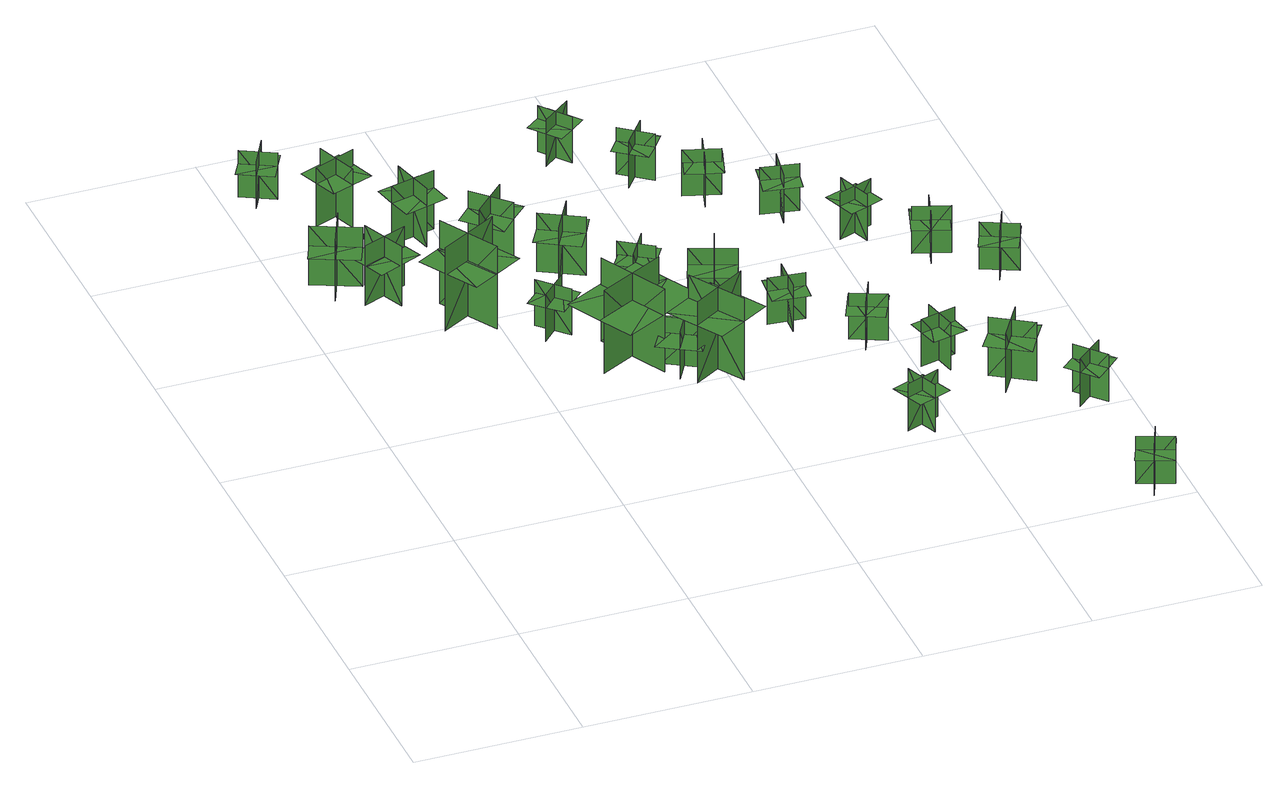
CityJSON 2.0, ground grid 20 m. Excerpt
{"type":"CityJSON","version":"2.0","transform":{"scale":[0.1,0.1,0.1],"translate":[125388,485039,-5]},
"CityObjects":{
"tree1":{"type":"SolitaryVegetationObject","geometry":[{"type":"MultiSurface","lod":"1","boundaries":[[[0,1,2]],[[0,2,3]],[[4,5,6]],[[4,6,7]],[[8,9,10]],[[8,10,11]],[[8,9,12]],[[8,12,13]]]}]},
"tree2":{"type":"SolitaryVegetationObject","geometry":[{"type":"MultiSurface","lod":"1","boundaries":[[[14,15,16]],[[14,16,17]],[[18,19,20]],[[18,20,21]],[[22,23,24]],[[22,24,25]],[[22,23,26]],[[22,26,27]]]}]},
"tree3":{"type":"SolitaryVegetationObject","geometry":[{"type":"MultiSurface","lod":"1","boundaries":[[[28,29,30]],[[28,30,31]],[[32,33,34]],[[32,34,35]],[[36,37,38]],[[36,38,39]],[[36,39,40]],[[36,40,41]]]}]},
"tree4":{"type":"SolitaryVegetationObject","geometry":[{"type":"MultiSurface","lod":"1","boundaries":[[[42,43,44]],[[42,44,45]],[[46,47,48]],[[46,48,49]],[[50,51,52]],[[50,52,53]],[[50,51,54]],[[50,54,55]]]}]},
"tree5":{"type":"SolitaryVegetationObject","geometry":[{"type":"MultiSurface","lod":"1","boundaries":[[[56,57,58]],[[56,58,59]],[[60,61,62]],[[60,62,63]],[[64,65,66]],[[64,66,67]],[[64,67,68]],[[64,68,69]]]}]},
"tree6":{"type":"SolitaryVegetationObject","geometry":[{"type":"MultiSurface","lod":"1","boundaries":[[[70,71,72]],[[70,72,73]],[[74,75,76]],[[74,76,77]],[[78,79,80]],[[78,80,81]],[[78,81,82]],[[78,82,83]]]}]},
"tree7":{"type":"SolitaryVegetationObject","geometry":[{"type":"MultiSurface","lod":"1","boundaries":[[[84,85,86]],[[84,86,87]],[[88,89,90]],[[88,90,91]],[[92,93,94]],[[92,94,95]],[[92,95,96]],[[92,96,97]]]}]},
"tree8":{"type":"SolitaryVegetationObject","geometry":[{"type":"MultiSurface","lod":"1","boundaries":[[[98,99,100]],[[98,100,101]],[[102,103,104]],[[102,104,105]],[[106,107,108]],[[106,108,109]],[[106,109,110]],[[106,110,111]]]}]},
"tree9":{"type":"SolitaryVegetationObject","geometry":[{"type":"MultiSurface","lod":"1","boundaries":[[[112,113,114]],[[112,114,115]],[[116,117,118]],[[116,118,119]],[[120,121,122]],[[120,122,123]],[[120,123,124]],[[120,124,125]]]}]},
"tree10":{"type":"SolitaryVegetationObject","geometry":[{"type":"MultiSurface","lod":"1","boundaries":[[[126,127,128]],[[126,128,129]],[[130,131,132]],[[130,132,133]],[[134,135,136]],[[134,136,137]],[[134,137,138]],[[134,138,139]]]}]},
"tree11":{"type":"SolitaryVegetationObject","geometry":[{"type":"MultiSurface","lod":"1","boundaries":[[[140,141,142]],[[140,142,143]],[[144,145,146]],[[144,146,147]],[[148,149,150]],[[148,150,151]],[[148,151,152]],[[148,152,153]]]}]},
"tree12":{"type":"SolitaryVegetationObject","geometry":[{"type":"MultiSurface","lod":"1","boundaries":[[[154,155,156]],[[154,156,157]],[[158,159,160]],[[158,160,161]],[[162,163,164]],[[162,164,165]],[[162,165,166]],[[162,166,167]]]}]},
"tree13":{"type":"SolitaryVegetationObject","geometry":[{"type":"MultiSurface","lod":"1","boundaries":[[[168,169,170]],[[168,170,171]],[[172,173,174]],[[172,174,175]],[[176,177,178]],[[176,178,179]],[[176,179,180]],[[176,180,181]]]}]},
"tree14":{"type":"SolitaryVegetationObject","geometry":[{"type":"MultiSurface","lod":"1","boundaries":[[[182,183,184]],[[182,184,185]],[[186,187,188]],[[186,188,189]],[[190,191,192]],[[190,192,193]],[[190,193,194]],[[190,194,195]]]}]},
"tree15":{"type":"SolitaryVegetationObject","geometry":[{"type":"MultiSurface","lod":"1","boundaries":[[[196,197,198]],[[196,198,199]],[[200,201,202]],[[200,202,203]],[[204,205,206]],[[204,206,207]],[[204,207,208]],[[204,208,209]]]}]},
"tree16":{"type":"SolitaryVegetationObject","geometry":[{"type":"MultiSurface","lod":"1","boundaries":[[[210,211,212]],[[210,212,213]],[[214,215,216]],[[214,216,217]],[[218,219,220]],[[218,220,221]],[[218,221,222]],[[218,222,223]]]}]},
"tree17":{"type":"SolitaryVegetationObject","geometry":[{"type":"MultiSurface","lod":"1","boundaries":[[[224,225,226]],[[224,226,227]],[[228,229,230]],[[228,230,231]],[[232,233,234]],[[232,234,235]],[[232,235,236]],[[232,236,237]]]}]},
"tree18":{"type":"SolitaryVegetationObject","geometry":[{"type":"MultiSurface","lod":"1","boundaries":[[[238,239,240]],[[238,240,241]],[[242,243,244]],[[242,244,245]],[[246,247,248]],[[246,248,249]],[[246,249,250]],[[246,250,251]]]}]},
"tree19":{"type":"SolitaryVegetationObject","geometry":[{"type":"MultiSurface","lod":"1","boundaries":[[[252,253,254]],[[252,254,255]],[[256,257,258]],[[256,258,259]],[[260,261,262]],[[260,262,263]],[[260,263,264]],[[260,264,265]]]}]},
"tree20":{"type":"SolitaryVegetationObject","geometry":[{"type":"MultiSurface","lod":"1","boundaries":[[[266,267,268]],[[266,268,269]],[[270,271,272]],[[270,272,273]],[[274,275,276]],[[274,276,277]],[[274,277,278]],[[274,278,279]]]}]},
"tree21":{"type":"SolitaryVegetationObject","geometry":[{"type":"MultiSurface","lod":"1","boundaries":[[[280,281,282]],[[280,282,283]],[[284,285,286]],[[284,286,287]],[[288,289,290]],[[288,290,291]],[[288,291,292]],[[288,292,293]]]}]},
"tree22":{"type":"SolitaryVegetationObject","geometry":[{"type":"MultiSurface","lod":"1","boundaries":[[[294,295,296]],[[294,296,297]],[[298,299,300]],[[298,300,301]],[[302,303,304]],[[302,304,305]],[[302,305,306]],[[302,306,307]]]}]},
"tree23":{"type":"SolitaryVegetationObject","geometry":[{"type":"MultiSurface","lod":"1","boundaries":[[[308,309,310]],[[308,310,311]],[[312,313,314]],[[312,314,315]],[[316,317,318]],[[316,318,319]],[[316,319,320]],[[316,320,321]]]}]},
"tree24":{"type":"SolitaryVegetationObject","geometry":[{"type":"MultiSurface","lod":"1","boundaries":[[[322,323,324]],[[322,324,325]],[[326,327,328]],[[326,328,329]],[[330,331,332]],[[330,332,333]],[[330,333,334]],[[330,334,335]]]}]},
"tree25":{"type":"SolitaryVegetationObject","geometry":[{"type":"MultiSurface","lod":"1","boundaries":[[[336,337,338]],[[336,338,339]],[[340,341,342]],[[340,342,343]],[[344,345,346]],[[344,346,347]],[[344,347,348]],[[344,348,349]]]}]},
"tree26":{"type":"SolitaryVegetationObject","geometry":[{"type":"MultiSurface","lod":"1","boundaries":[[[350,351,352]],[[350,352,353]],[[354,355,356]],[[354,356,357]],[[358,359,360]],[[358,360,361]],[[358,361,362]],[[358,362,363]]]}]},
"tree27":{"type":"SolitaryVegetationObject","geometry":[{"type":"MultiSurface","lod":"1","boundaries":[[[364,365,366]],[[364,366,367]],[[368,369,370]],[[368,370,371]],[[372,373,374]],[[372,374,375]],[[372,375,376]],[[372,376,377]]]}]},
"tree28":{"type":"SolitaryVegetationObject","geometry":[{"type":"MultiSurface","lod":"1","boundaries":[[[378,379,380]],[[378,380,381]],[[382,383,384]],[[382,384,385]],[[386,387,388]],[[386,388,389]],[[386,389,390]],[[386,390,391]]]}]}
},
"vertices":[
[86,709,11],[32,733,11],[32,733,89],[86,709,89],[71,746,11],[48,693,11],[48,693,89],[71,746,89],[87,711,63],[33,735,63],[21,708,63],[75,684,63],[42,756,63],[96,733,63],
[76,674,10],[130,696,10],[130,696,88],[76,674,88],[113,659,10],[90,713,10],[90,713,88],[113,659,88],[77,672,62],[131,695,62],[120,722,62],[65,699,62],[140,673,62],[86,650,62],
[30,891,15],[51,930,15],[51,930,76],[30,891,76],[59,900,15],[20,920,15],[20,920,76],[59,900,76],[59,900,59],[69,919,59],[30,940,59],[20,920,59],[9,901,59],[48,880,59],
[154,649,10],[195,578,10],[195,578,119],[154,649,119],[140,595,10],[211,636,10],[211,636,119],[140,595,119],[151,647,83],[193,577,83],[229,598,83],[187,668,83],[164,560,83],[123,631,83],
[131,857,13],[80,837,13],[80,837,90],[131,857,90],[98,872,13],[117,821,13],[117,821,90],[98,872,90],[98,872,69],[72,862,69],[91,811,69],[117,821,69],[143,830,69],[124,882,69],
[180,758,11],[167,812,11],[167,812,88],[180,758,88],[200,789,11],[146,776,11],[146,776,88],[200,789,88],[200,789,66],[193,816,66],[140,803,66],[146,776,66],[153,749,66],[206,763,66],
[266,535,12],[235,567,12],[235,567,73],[266,535,73],[266,565,12],[235,533,12],[235,533,73],[266,565,73],[266,565,56],[251,580,56],[219,549,56],[235,533,56],[251,518,56],[282,549,56],
[257,734,13],[218,694,13],[218,694,90],[257,734,90],[220,734,13],[259,695,13],[259,695,90],[220,734,90],[220,734,68],[201,714,68],[240,675,68],[259,695,68],[279,715,68],[239,753,68],
[292,511,13],[292,511,122],[335,428,122],[335,428,13],[352,491,13],[352,491,122],[272,449,122],[272,449,13],[364,497,87],[343,539,87],[243,487,87],[265,445,87],[286,404,87],[386,456,87],
[336,442,15],[336,442,77],[382,415,77],[382,415,15],[371,451,15],[371,451,77],[345,406,77],[345,406,15],[375,457,57],[352,471,57],[319,416,57],[342,402,57],[365,389,57],[398,444,57],
[289,635,9],[316,683,9],[316,683,86],[289,635,86],[325,645,9],[277,672,9],[277,672,86],[325,645,86],[325,645,65],[338,669,65],[290,696,65],[277,672,65],[263,648,65],[311,621,65],
[361,394,13],[427,435,13],[427,435,120],[361,394,120],[411,382,13],[371,448,13],[371,448,120],[411,382,120],[411,382,90],[444,402,90],[404,468,90],[371,448,90],[338,428,90],[378,362,90],
[384,584,10],[347,608,10],[347,608,72],[384,584,72],[378,613,10],[354,576,10],[354,576,72],[378,613,72],[378,613,55],[360,625,55],[336,588,55],[354,576,55],[373,564,55],[397,601,55],
[424,509,11],[444,561,11],[444,561,88],[424,509,88],[458,524,11],[406,544,11],[406,544,88],[458,524,88],[458,524,67],[468,550,67],[416,570,67],[406,544,67],[396,518,67],[447,498,67],
[544,223,12],[585,239,12],[585,239,74],[544,223,74],[571,211,12],[555,252,12],[555,252,74],[571,211,74],[571,211,57],[592,219,57],[575,260,57],[555,252,57],[534,244,57],[551,203,57],
[495,451,15],[498,495,15],[498,495,76],[495,451,76],[517,470,15],[473,474,15],[473,474,76],[517,470,76],[517,470,59],[519,492,59],[475,496,59],[473,474,59],[471,452,59],[515,448,59],
[360,861,12],[395,889,12],[395,889,73],[360,861,73],[389,857,12],[362,892,12],[362,892,73],[389,857,73],[389,857,56],[407,871,56],[379,906,56],[362,892,56],[344,878,56],[372,844,56],
[456,822,13],[429,787,13],[429,787,74],[456,822,74],[426,818,13],[462,791,13],[462,791,74],[426,818,74],[426,818,57],[413,800,57],[448,774,57],[462,791,57],[475,809,57],[440,836,57],
[547,416,14],[587,398,14],[587,398,75],[547,416,75],[557,389,14],[575,429,14],[575,429,75],[557,389,75],[557,389,58],[577,379,58],[596,419,58],[575,429,58],[555,438,58],[537,398,58],
[520,738,13],[478,751,13],[478,751,74],[520,738,74],[507,764,13],[494,721,13],[494,721,74],[507,764,74],[507,764,57],[485,770,57],[472,728,57],[494,721,57],[515,715,57],[528,757,57],
[646,348,13],[603,338,13],[603,338,75],[646,348,75],[621,363,13],[631,320,13],[631,320,75],[621,363,75],[621,363,57],[599,358,57],[609,315,57],[631,320,57],[652,325,57],[642,369,57],
[769,50,10],[752,9,10],[752,9,72],[769,50,72],[742,39,10],[783,23,10],[783,23,72],[742,39,72],[742,39,55],[733,18,55],[775,2,55],[783,23,55],[791,43,55],[750,59,55],
[564,661,13],[572,705,13],[572,705,75],[564,661,75],[589,678,13],[545,686,13],[545,686,75],[589,678,75],[589,678,58],[593,700,58],[549,708,58],[545,686,58],[541,664,58],[585,656,58],
[702,307,10],[673,260,10],[673,260,87],[702,307,87],[667,299,10],[713,270,10],[713,270,87],[667,299,87],[667,299,66],[652,276,66],[699,246,66],[713,270,66],[728,293,66],[681,322,66],
[610,608,13],[652,623,13],[652,623,74],[610,608,74],[637,595,13],[622,637,13],[622,637,74],[637,595,74],[637,595,57],[658,603,57],[642,644,57],[622,637,57],[601,629,57],[616,588,57],
[772,233,11],[739,204,11],[739,204,73],[772,233,73],[742,235,11],[772,202,11],[772,202,73],[742,235,73],[742,235,55],[726,220,55],[755,187,55],[772,202,55],[788,217,55],[759,250,55],
[674,555,12],[716,541,12],[716,541,74],[674,555,74],[687,528,12],[700,570,12],[700,570,74],[687,528,74],[687,528,56],[708,521,56],[721,564,56],[700,570,56],[679,577,56],[666,535,56],
[745,469,13],[763,509,13],[763,509,75],[745,469,75],[773,479,13],[732,498,13],[732,498,75],[773,479,75],[773,479,57],[782,499,57],[742,518,57],[732,498,57],[723,477,57],[764,459,57]
]}
